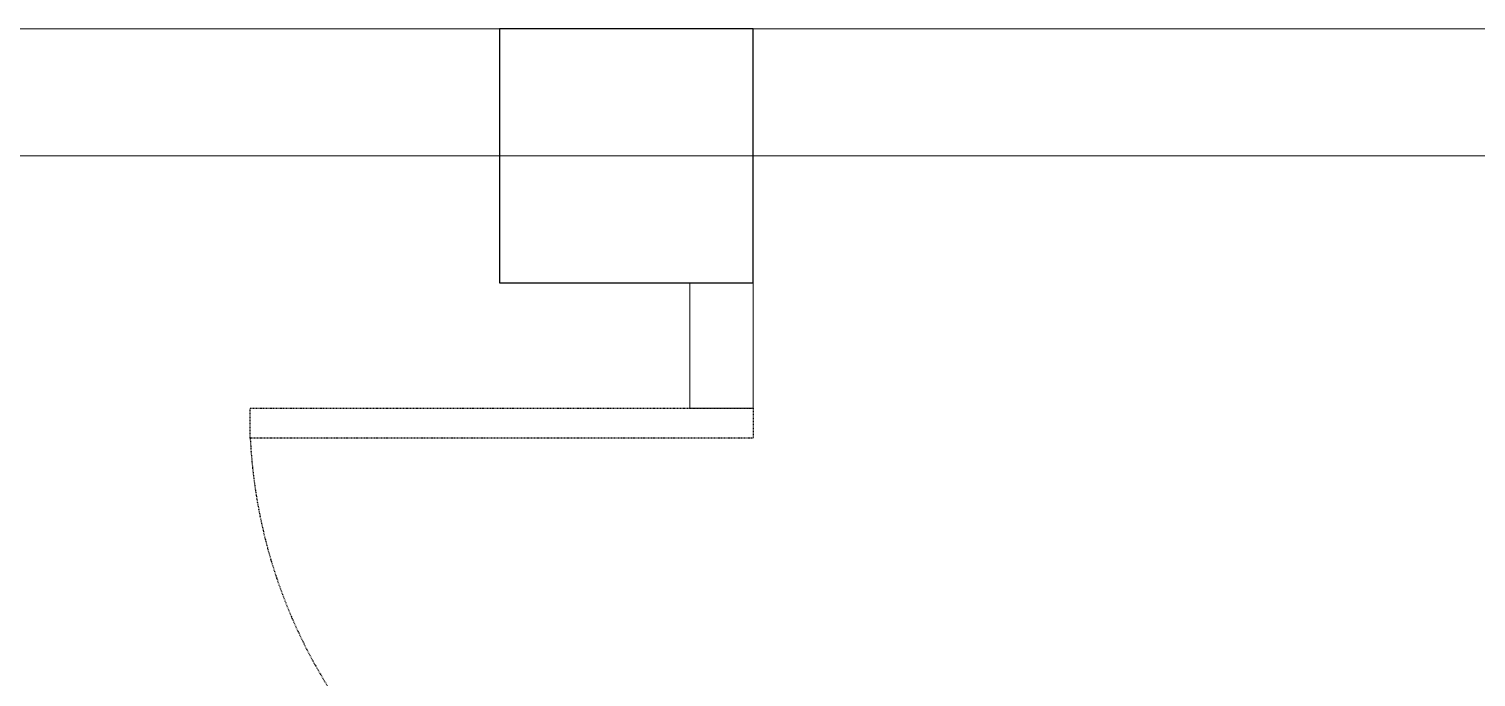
# Model space of a CAD drawing. Header units: millimetres. Extents: x 699029 to 727993, y 4486031 to 4516039.
# Drawn here: x 726304.2 to 726532.3, y 4491023.9 to 4491126 of the extents above; entities that cross this region are included whole.
import ezdxf

# ---------------------------------------------------------------- set-up
doc = ezdxf.new("R2010")
doc.units = ezdxf.units.MM
doc.linetypes.add('HIDDEN2', pattern=[0.1875, 0.125, -0.0625])
doc.layers.add('A-BA', color=1, linetype='Continuous')
doc.layers.add('DBM_w_sld', color=111, linetype='Continuous', lineweight=20)

# ---------------------------------------------------------------- blocks, each defined once
blk = doc.blocks.new('eeere')
at = {"color": 8, "linetype": 'HIDDEN2'}
blk.add_lwpolyline([(11494.09, 494), (11414.82, 494), (11414.82, 498.7), (11494.09, 498.7)], close=True, dxfattribs=at)
blk.add_arc((11412.37, 494.63), 81.83, 2.8543, 88.2863, dxfattribs=at)

msp = doc.modelspace()

# ---------------------------------------------------------------- linework, layer by layer
at = {"layer": 'A-BA', "ltscale": 10}
msp.add_lwpolyline([(726378.39, 4491086), (726418.39, 4491086), (726418.39, 4491126), (726378.39, 4491126)], close=True, dxfattribs=at)
at = {"layer": 'DBM_w_sld'}
for points in [[(726161.54, 4490076), (726121.54, 4490076), (726121.54, 4491126), (726840.13, 4491126)], [(726161.54, 4491106), (726840.13, 4491106)], [(726418.39, 4491086), (726418.39, 4491066.23), (726408.39, 4491066.23), (726408.39, 4491086)]]:
    msp.add_lwpolyline(points, dxfattribs=at)

# ---------------------------------------------------------------- block references
at = {"color": 5, "lineweight": 53, "rotation": 180}
msp.add_blockref('eeere', (737833.21, 4491560.23), dxfattribs=at)

doc.saveas('drawing.dxf')
